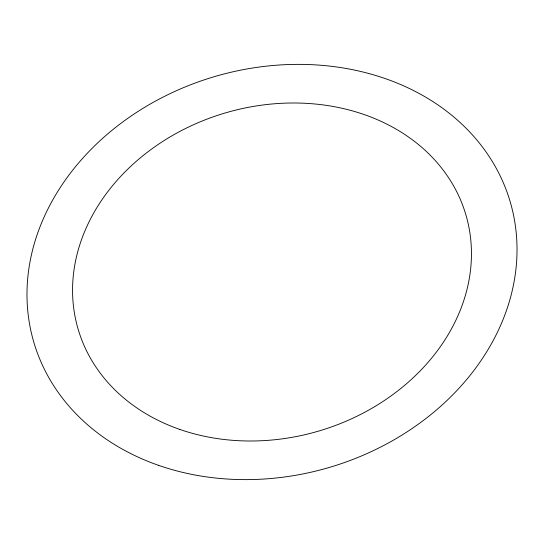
<?xml version="1.0" encoding="UTF-8"?>
<svg xmlns="http://www.w3.org/2000/svg" width="544" height="544" viewBox="0 0 544 544"><rect width="100%" height="100%" fill="white"/><g stroke="black" fill="none" stroke-linecap="round" stroke-linejoin="round"><path stroke-width="0.82" d="M158.692 465.385A248.322 203.667 -16.5 0 0 516.8 240.747A248.322 203.667 -16.5 0 0 140.508 109.868A248.322 203.667 -16.5 0 0 158.692 465.385M179.765 429.413A202.137 165.784 -16.5 0 0 471.267 246.561A202.137 165.784 -16.5 0 0 164.968 140.026A202.137 165.784 -16.5 0 0 179.765 429.413"/></g></svg>
